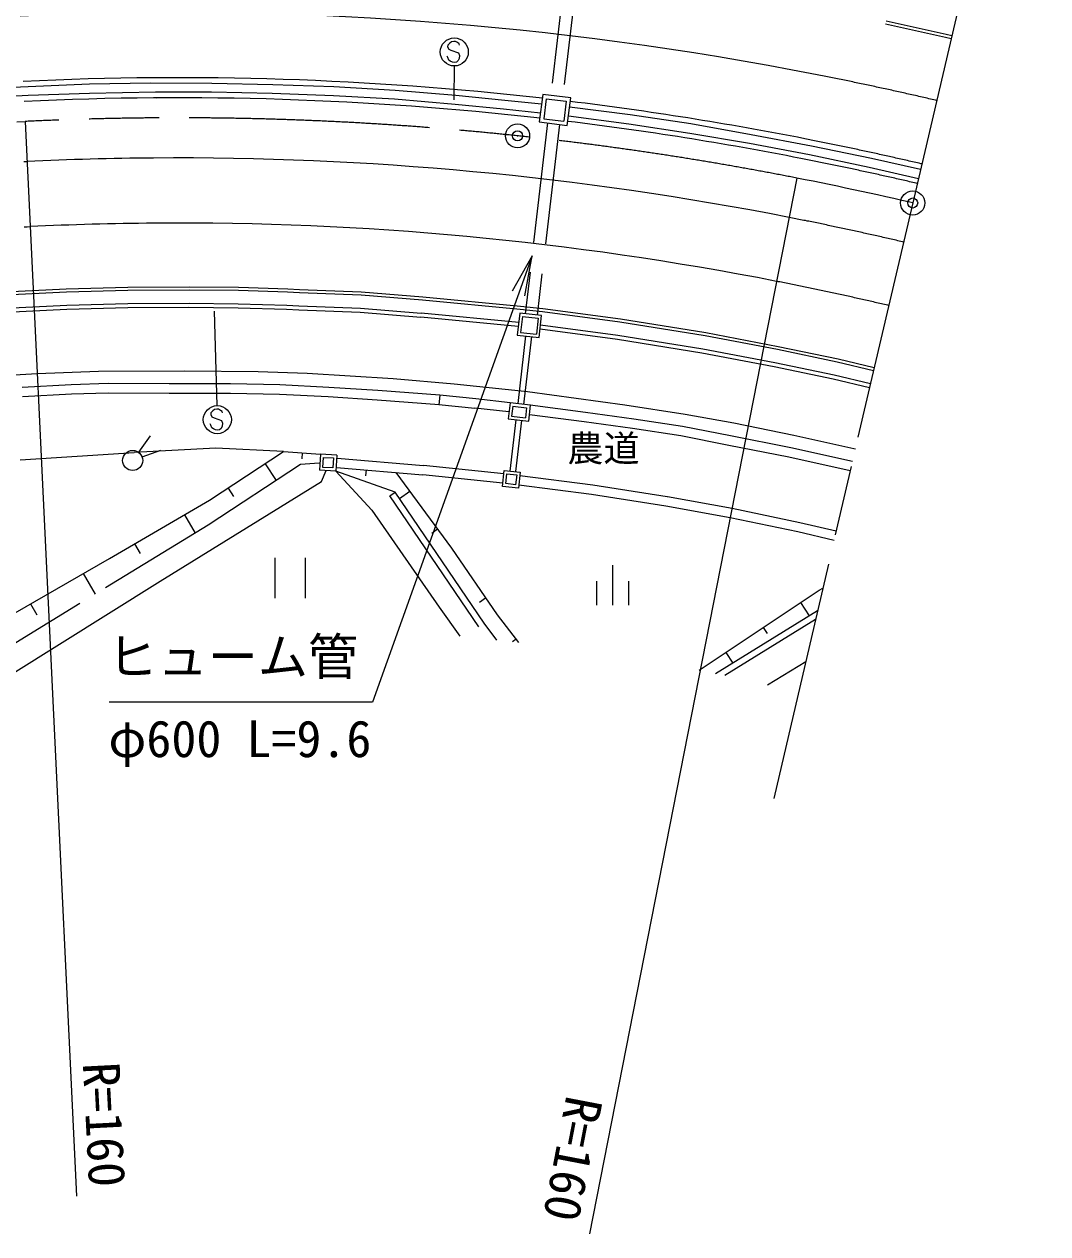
# Model space of a CAD drawing. Units: millimetres, scale not verified. Extents: x 40000 to 680000, y 20000 to 380000.
# Drawn here: x 274719 to 325767, y 240353 to 300683 of the extents above; entities that cross this region are included whole.
import ezdxf
from ezdxf.enums import TextEntityAlignment as Align

# ---------------------------------------------------------------- set-up
doc = ezdxf.new("R2010")
doc.units = ezdxf.units.MM
doc.header["$LTSCALE"] = 1000
doc.header["$PDMODE"] = 32
doc.header["$PDSIZE"] = 500
doc.linetypes.add('CHAIN', pattern=[18.5, 12, -1.5, 3.5, -1.5])
doc.linetypes.add('DASHED', pattern=[7.5, 6, -1.5])
for name, color, linetype, lineweight in [('M-BGD', 7, 'Continuous', 13), ('M-BGD-HTXT', 7, 'Continuous', 13), ('M-BMK', 2, 'CHAIN', 13), ('M-BMK-SRVR', 3, 'Continuous', 13), ('M-STR-HTXT', 7, 'Continuous', 13), ('M-STR-STRC', 7, 'Continuous', 13)]:
    doc.layers.add(name, color=color, linetype=linetype, lineweight=lineweight)
doc.layers.add('M-OTRS', color=6, linetype='Continuous')
doc.styles.add('ＭＳ ゴシック', font='')
doc.styles.get('ＭＳ ゴシック').set_extended_font_data('MS Gothic')

# ---------------------------------------------------------------- blocks, each defined once
blk = doc.blocks.new('open_arrow')
at = {"color": 0, "linetype": 'Continuous', "lineweight": -2}
blk.add_lwpolyline([(7.5, 1.25), (0, 0), (7.5, -1.25)], dxfattribs=at)

msp = doc.modelspace()

# ---------------------------------------------------------------- linework, layer by layer
at = {"layer": 'M-BGD', "linetype": 'DASHED'}
for p, q in [((301751, 303699), (300981, 297133)), ((302347, 303629), (301577, 297060)), ((300757, 296959), (300635, 295967)), ((300757, 296959), (301749, 296838)), ((301749, 296838), (301628, 295845)), ((300820, 295758), (299704, 286240)), ((301416, 295685), (300300, 286174)), ((300635, 295967), (301628, 295845)), ((299562, 286105), (299473, 285310)), ((299562, 286105), (300357, 286016)), ((300357, 286016), (300268, 285221)), ((299725, 285135), (299329, 281757)), ((299473, 285310), (300268, 285221)), ((300023, 285101), (299627, 281721)), ((277064, 282704), (274614, 282565)), ((278899, 282758), (277064, 282704)), ((281954, 282746), (278899, 282758)), ((285012, 282738), (281954, 282746)), ((287476, 282692), (285012, 282738)), ((289910, 282566), (287476, 282692)), ((292360, 282409), (289910, 282566)), ((295450, 282175), (292360, 282409)), ((274640, 282106), (277078, 282245)), ((277078, 282245), (278905, 282298)), ((278905, 282298), (281953, 282286)), ((281953, 282286), (285003, 282278)), ((285003, 282278), (287452, 282232)), ((287452, 282232), (289881, 282107)), ((289881, 282107), (292325, 281951)), ((292325, 281951), (295415, 281716)), ((299080, 281636), (299020, 281140)), ((299020, 281140), (299715, 281056)), ((299080, 281636), (299775, 281552)), ((299775, 281552), (299715, 281056)), ((299235, 280957), (298935, 278398)), ((299234, 278366), (299533, 280921)), ((284283, 279539), (280205, 279320)), ((287655, 279364), (284283, 279539)), ((274513, 278947), (280205, 279320)), ((289436, 278782), (288501, 278721)), ((290328, 279045), (294640, 278675)), ((288501, 278721), (283898, 275704)), ((293216, 277335), (290259, 278388)), ((290288, 278577), (294592, 278208)), ((298584, 277795), (294592, 278208)), ((298635, 278263), (294640, 278675)), ((299443, 278181), (303078, 277711)), ((299393, 277714), (303006, 277247)), ((303078, 277711), (306792, 277133)), ((303006, 277247), (306720, 276668)), ((283898, 275704), (274727, 270101)), ((274727, 270101), (267345, 265511))]:
    msp.add_line(p, q, dxfattribs=at)
at = {"layer": 'M-BGD'}
for p, q in [((271860, 297432), (274910, 297576)), ((274910, 297576), (277970, 297702)), ((277970, 297702), (281015, 297753)), ((281015, 297753), (284075, 297735)), ((284075, 297735), (287122, 297679)), ((287122, 297679), (290168, 297575)), ((290168, 297575), (293228, 297393)), ((274915, 297122), (271887, 296957)), ((277973, 297232), (274915, 297122)), ((281269, 297299), (277973, 297232)), ((284068, 297286), (281269, 297299)), ((287090, 297222), (284068, 297286)), ((290151, 297113), (287090, 297222)), ((293180, 296936), (290151, 297113)), ((296209, 296676), (293180, 296936)), ((293228, 297393), (296252, 297143)), ((296252, 297143), (298695, 296902)), ((298695, 296902), (300520, 296713)), ((300578, 297183), (300409, 295809)), ((301972, 297012), (300578, 297183)), ((301804, 295638), (301972, 297012)), ((298627, 296450), (296209, 296676)), ((300464, 296250), (298627, 296450)), ((301917, 296560), (304932, 296176)), ((300409, 295809), (301804, 295638)), ((301862, 296116), (304881, 295706)), ((304881, 295706), (307913, 295254)), ((304932, 296176), (307962, 295723)), ((307962, 295723), (310975, 295186)), ((307913, 295254), (310893, 294743)), ((310975, 295186), (313983, 294622)), ((310893, 294743), (313887, 294190)), ((313983, 294622), (316976, 294008)), ((313887, 294190), (316865, 293545)), ((316976, 294008), (319423, 293451)), ((316865, 293545), (319315, 292989)), ((273793, 286520), (276844, 286662)), ((276844, 286662), (279892, 286753)), ((279892, 286753), (282939, 286771)), ((279893, 286554), (282936, 286571)), ((282936, 286571), (285382, 286543)), ((282939, 286771), (285388, 286743)), ((285388, 286743), (287814, 286666)), ((287814, 286666), (288423, 286632)), ((288423, 286632), (291483, 286512)), ((273803, 286320), (276850, 286462)), ((276850, 286462), (279893, 286554)), ((285382, 286543), (287807, 286466)), ((287807, 286466), (288415, 286432)), ((288415, 286432), (291471, 286312)), ((291471, 286312), (294505, 286073)), ((291483, 286512), (294524, 286272)), ((299358, 285613), (294505, 286073)), ((299381, 285811), (294524, 286272)), ((299432, 286271), (299310, 285181)), ((300522, 286149), (299432, 286271)), ((300401, 285059), (300522, 286149)), ((300449, 285493), (304300, 284981)), ((300471, 285692), (304329, 285179)), ((299310, 285181), (300401, 285059)), ((304300, 284981), (308521, 284299)), ((304329, 285179), (308558, 284495)), ((308521, 284299), (312115, 283616)), ((308558, 284495), (312157, 283812)), ((312115, 283616), (315070, 282992)), ((312157, 283812), (315116, 283187)), ((271092, 282996), (275362, 283259)), ((275362, 283259), (278427, 283382)), ((278427, 283382), (282706, 283402)), ((282706, 283402), (286390, 283357)), ((286390, 283357), (288823, 283281)), ((288823, 283281), (293113, 283008)), ((293113, 283008), (296165, 282754)), ((315070, 282992), (316882, 282566)), ((315116, 283187), (316928, 282760)), ((296165, 282754), (299827, 282370)), ((299827, 282370), (304673, 281700)), ((295450, 282175), (295400, 281698)), ((297238, 281995), (295450, 282175)), ((298949, 281803), (297238, 281995)), ((298949, 281803), (298852, 281004)), ((299975, 281679), (298949, 281803)), ((295404, 281717), (297186, 281538)), ((298893, 281341), (297186, 281538)), ((299878, 280880), (299975, 281679)), ((299919, 281222), (302643, 280868)), ((302707, 281324), (299948, 281683)), ((305125, 280987), (302707, 281324)), ((304673, 281700), (307689, 281232)), ((307689, 281232), (310112, 280794)), ((298852, 281004), (299878, 280880)), ((302643, 280868), (305056, 280532)), ((307541, 280622), (305125, 280987)), ((309950, 280144), (307541, 280622)), ((310112, 280794), (313103, 280180)), ((280430, 279344), (281011, 280158)), ((305056, 280532), (307462, 280169)), ((307462, 280169), (309862, 279693)), ((312944, 279555), (309950, 280144)), ((313103, 280180), (316097, 279526)), ((280603, 279098), (281541, 279444)), ((283960, 276940), (287655, 279364)), ((287655, 279364), (289500, 279236)), ((309862, 279693), (312844, 279106)), ((316020, 278871), (312944, 279555)), ((316097, 279526), (316169, 279509)), ((286731, 278758), (287281, 277921)), ((288578, 279300), (288558, 279012)), ((289500, 279236), (289452, 278437)), ((290307, 279187), (289500, 279236)), ((289611, 278578), (289641, 279077)), ((289641, 279077), (290140, 279047)), ((290140, 279047), (290110, 278548)), ((290307, 279187), (290259, 278388)), ((312844, 279106), (315915, 278423)), ((290259, 278388), (289452, 278437)), ((289544, 277875), (289778, 278418)), ((290110, 278548), (289611, 278578)), ((290259, 278388), (292053, 276441)), ((291773, 278449), (291748, 278158)), ((293258, 278322), (296027, 274555)), ((298566, 277631), (298653, 278429)), ((298653, 278429), (299461, 278342)), ((298732, 277767), (298786, 278264)), ((298786, 278264), (299283, 278210)), ((299283, 278210), (299229, 277713)), ((299461, 278342), (299374, 277544)), ((281507, 272906), (289544, 277875)), ((284884, 277546), (285158, 277128)), ((299374, 277544), (298566, 277631)), ((299229, 277713), (298732, 277767)), ((278974, 274039), (283960, 276940)), ((292952, 277155), (293216, 277335)), ((297400, 270630), (292952, 277155)), ((297661, 270814), (293216, 277335)), ((293951, 277380), (293441, 277006)), ((292053, 276441), (295416, 271604)), ((282714, 276215), (283243, 275304)), ((295335, 275497), (295047, 275285)), ((280220, 274764), (280501, 274282)), ((296027, 274555), (298300, 271221)), ((273720, 271012), (278974, 274039)), ((287217, 274064), (287217, 272064)), ((288752, 272064), (288752, 274064)), ((304058, 273707), (304058, 271707)), ((274042, 268225), (281507, 272906)), ((277660, 273283), (278252, 272255)), ((303258, 272912), (303258, 271712)), ((304858, 272912), (304858, 271712)), ((308387, 268461), (314358, 272458)), ((314358, 272458), (314546, 272555)), ((275034, 271769), (275349, 271222)), ((295416, 271604), (296440, 270163)), ((297732, 272055), (297419, 271842)), ((313427, 271835), (313871, 271171)), ((298300, 271221), (299375, 269841)), ((314282, 271425), (309203, 268288)), ((314179, 270985), (309656, 268192)), ((298285, 269960), (297661, 270814)), ((311564, 270588), (311764, 270290)), ((299246, 270006), (299076, 269874)), ((309702, 269341), (310055, 268814)), ((311787, 267738), (313692, 268898))]:
    msp.add_line(p, q, dxfattribs=at)
for points in [[(306804, 277130), (310018, 276543), (313401, 275836), (315211, 275408)], [(306720, 276668), (309928, 276082), (313299, 275377), (315105, 274950)]]:
    msp.add_lwpolyline(points, dxfattribs=at)
msp.add_circle((280129, 278923), 500, dxfattribs=at)
at = {"layer": 'M-BGD-HTXT'}
msp.add_line((281325, 296963), (281323, 296962), dxfattribs=at)
at = {"layer": 'M-BMK'}
for p, q in [((325767, 320631), (319029, 291765)), ((319029, 291765), (311902, 261232))]:
    msp.add_line(p, q, dxfattribs=at)
for points in [[(274356, 295812), (274767, 295832)], [(319029, 291765), (318884, 291799), (318484, 291891), (318083, 291983), (317682, 292074), (317280, 292164), (316879, 292252), (316477, 292340), (316075, 292427), (315673, 292513), (315271, 292598), (314868, 292682), (314466, 292765), (314063, 292847), (313660, 292928), (313256, 293007)]]:
    msp.add_lwpolyline(points, dxfattribs=at)
msp.add_arc((282388, 136013), 160000, 78.87624, 92.73, dxfattribs=at)
at = {"layer": 'M-BMK-SRVR'}
for centre in [(299325, 295114), (319029, 291765)]:
    msp.add_circle(centre, 600, dxfattribs=at)
msp.add_point((299325, 295114), dxfattribs=at)
at = {"layer": 'M-OTRS'}
msp.add_point((319029, 291765), dxfattribs=at)
at = {"layer": 'M-STR-HTXT'}
for p, q in [((274767, 295832), (277323, 242230)), ((313256, 293007), (302903, 240353))]:
    msp.add_line(p, q, dxfattribs=at)
msp.add_lwpolyline([(300044, 289137), (292094, 266873), (278954, 266873)], dxfattribs=at)
at = {"layer": 'M-STR-STRC'}
for p, q in [((317681, 300701), (320657, 300043)), ((317713, 300848), (320692, 300189)), ((320657, 300043), (320946, 299974)), ((320692, 300189), (320980, 300120)), ((295848, 299639), (295837, 299559)), ((295837, 299559), (295897, 299431)), ((295938, 299736), (295848, 299639)), ((295897, 299431), (296002, 299380)), ((296030, 299801), (295938, 299736)), ((296002, 299380), (296375, 299248)), ((296146, 299824), (296030, 299801)), ((296227, 299813), (296146, 299824)), ((296328, 299762), (296227, 299813)), ((296405, 299710), (296328, 299762)), ((296375, 299248), (296431, 299127)), ((296429, 299632), (296405, 299710)), ((295838, 299017), (295811, 299094)), ((295897, 298892), (295838, 299017)), ((295969, 298841), (295897, 298892)), ((296072, 298788), (295969, 298841)), ((296156, 298777), (296072, 298788)), ((296273, 298797), (296156, 298777)), ((296361, 298864), (296273, 298797)), ((296410, 298968), (296361, 298864)), ((296431, 299127), (296410, 298968)), ((296169, 296907), (296171, 298598)), ((273755, 287339), (276819, 287482)), ((273762, 287189), (276824, 287332)), ((276819, 287482), (279887, 287573)), ((276824, 287332), (279888, 287424)), ((279887, 287573), (282948, 287591)), ((279888, 287424), (282947, 287441)), ((282947, 287441), (285409, 287412)), ((282948, 287591), (285414, 287562)), ((285409, 287412), (287851, 287335)), ((285414, 287562), (287859, 287484)), ((287851, 287335), (288449, 287301)), ((287859, 287484), (288455, 287451)), ((288449, 287301), (291523, 287181)), ((288455, 287451), (291531, 287330)), ((291523, 287181), (294587, 286939)), ((291531, 287330), (294602, 287088)), ((294587, 286939), (299453, 286477)), ((294602, 287088), (299470, 286627)), ((299470, 286627), (300579, 286505)), ((284197, 286372), (284320, 281660)), ((299453, 286477), (300560, 286356)), ((300560, 286356), (304427, 285842)), ((300579, 286505), (304449, 285991)), ((304449, 285991), (308709, 285301)), ((304427, 285842), (308683, 285153)), ((308683, 285153), (312295, 284468)), ((308709, 285301), (312326, 284614)), ((312295, 284468), (315270, 283839)), ((312326, 284614), (315304, 283985)), ((315270, 283839), (317080, 283413)), ((315304, 283985), (317114, 283559)), ((284031, 281301), (284020, 281221)), ((284020, 281221), (284080, 281094)), ((284121, 281398), (284031, 281301)), ((284213, 281463), (284121, 281398)), ((284329, 281486), (284213, 281463)), ((284410, 281475), (284329, 281486)), ((284511, 281424), (284410, 281475)), ((284588, 281372), (284511, 281424)), ((284612, 281294), (284588, 281372)), ((284022, 280679), (283995, 280756)), ((284081, 280555), (284022, 280679)), ((284080, 281094), (284186, 281042)), ((284153, 280503), (284081, 280555)), ((284186, 281042), (284558, 280910)), ((284594, 280630), (284544, 280526)), ((284558, 280910), (284615, 280790)), ((284615, 280790), (284594, 280630)), ((284255, 280451), (284153, 280503)), ((284339, 280439), (284255, 280451)), ((284457, 280459), (284339, 280439)), ((284544, 280526), (284457, 280459))]:
    msp.add_line(p, q, dxfattribs=at)
at = {"layer": 'M-STR-STRC', "linetype": 'DASHED'}
for points in [[(320223, 296877), (320168, 296890), (320084, 296910), (320001, 296929), (319917, 296949), (319833, 296968), (319749, 296987), (319665, 297007), (319581, 297026), (319497, 297045), (319413, 297064), (319329, 297084), (319245, 297103), (319161, 297122), (319077, 297141), (318993, 297160), (318909, 297179), (318825, 297198), (318741, 297217), (318657, 297235), (318573, 297254), (318489, 297273), (318405, 297292), (318321, 297310), (318237, 297329), (318153, 297348), (318068, 297366), (317984, 297385), (317900, 297403), (317816, 297422), (317732, 297440), (317648, 297458), (317563, 297477), (317479, 297495), (317395, 297513), (317311, 297532), (317226, 297550), (317142, 297568), (317058, 297586), (316973, 297604), (316889, 297622), (316805, 297640), (316720, 297658), (316636, 297676), (316552, 297693), (316467, 297711), (316383, 297729), (316299, 297747), (316214, 297764), (316130, 297782), (316045, 297800), (315961, 297817), (315876, 297835), (315792, 297852), (315707, 297869), (315623, 297887), (315538, 297904), (315454, 297921), (315369, 297939), (315285, 297956), (315200, 297973), (315116, 297990), (315031, 298007), (314946, 298024), (314862, 298041), (314777, 298058), (314692, 298075), (314608, 298092), (314523, 298109), (314438, 298125), (314354, 298142), (314269, 298159)], [(318575, 289817), (318522, 289829), (318442, 289848), (318361, 289867), (318281, 289885), (318200, 289904), (318120, 289923), (318039, 289941), (317959, 289960), (317878, 289978), (317798, 289997), (317717, 290015), (317637, 290033), (317556, 290052), (317475, 290070), (317395, 290088), (317314, 290106), (317234, 290125), (317153, 290143), (317072, 290161), (316992, 290179), (316911, 290197), (316831, 290215), (316750, 290233), (316669, 290251), (316589, 290268), (316508, 290286), (316427, 290304), (316347, 290322), (316266, 290339), (316185, 290357), (316104, 290375), (316024, 290392), (315943, 290410), (315862, 290427), (315782, 290445), (315701, 290462), (315620, 290479), (315539, 290497), (315459, 290514), (315378, 290531), (315297, 290548), (315216, 290566), (315135, 290583), (315055, 290600), (314974, 290617), (314893, 290634), (314812, 290651), (314731, 290668), (314651, 290685), (314570, 290701), (314489, 290718), (314408, 290735), (314327, 290752), (314246, 290768), (314165, 290785), (314084, 290801), (314004, 290818), (313923, 290834), (313842, 290851), (313761, 290867), (313680, 290884), (313599, 290900), (313518, 290916), (313437, 290933), (313356, 290949), (313275, 290965), (313194, 290981), (313113, 290997), (313032, 291013), (312951, 291029), (312870, 291045)], [(317836, 286652), (317785, 286664), (317706, 286683), (317627, 286701), (317548, 286719), (317469, 286738), (317390, 286756), (317311, 286774), (317232, 286792), (317153, 286810), (317074, 286828), (316995, 286846), (316915, 286864), (316836, 286882), (316757, 286900), (316678, 286918), (316599, 286936), (316520, 286954), (316441, 286972), (316362, 286989), (316283, 287007), (316204, 287025), (316125, 287042), (316046, 287060), (315967, 287077), (315887, 287095), (315808, 287112), (315729, 287130), (315650, 287147), (315571, 287165), (315492, 287182), (315413, 287199), (315334, 287216), (315254, 287233), (315175, 287251), (315096, 287268), (315017, 287285), (314938, 287302), (314859, 287319), (314779, 287336), (314700, 287353), (314621, 287369), (314542, 287386), (314463, 287403), (314384, 287420), (314304, 287436), (314225, 287453), (314146, 287470), (314067, 287486), (313987, 287503), (313908, 287519), (313829, 287536), (313750, 287552), (313670, 287569), (313591, 287585), (313512, 287601), (313433, 287617), (313353, 287634), (313274, 287650), (313195, 287666), (313116, 287682), (313036, 287698), (312957, 287714), (312878, 287730), (312798, 287746), (312719, 287762), (312640, 287778), (312561, 287793), (312481, 287809), (312402, 287825), (312323, 287841), (312243, 287856)]]:
    msp.add_lwpolyline(points, dxfattribs=at)
at = {"layer": 'M-STR-STRC'}
for points in [[(319484, 293712), (319430, 293725), (319348, 293744), (319266, 293763), (319183, 293782), (319101, 293801), (319019, 293820), (318936, 293839), (318854, 293858), (318771, 293877), (318689, 293896), (318607, 293915), (318524, 293934), (318442, 293952), (318359, 293971), (318277, 293990), (318194, 294008), (318112, 294027), (318029, 294046), (317947, 294064), (317864, 294082), (317782, 294101), (317699, 294119), (317617, 294138), (317534, 294156), (317452, 294174), (317369, 294192), (317286, 294211), (317204, 294229), (317121, 294247), (317038, 294265), (316956, 294283), (316873, 294301), (316791, 294319), (316708, 294337), (316625, 294355), (316543, 294372), (316460, 294390), (316377, 294408), (316294, 294426), (316212, 294443), (316129, 294461), (316046, 294479), (315963, 294496), (315881, 294514), (315798, 294531), (315715, 294548), (315632, 294566), (315549, 294583), (315467, 294600), (315384, 294618), (315301, 294635), (315218, 294652), (315135, 294669), (315052, 294686), (314969, 294703), (314887, 294720), (314804, 294737), (314721, 294754), (314638, 294771), (314555, 294788), (314472, 294804), (314389, 294821), (314306, 294838), (314223, 294855), (314140, 294871), (314057, 294888), (313974, 294904), (313891, 294921), (313808, 294937), (313725, 294954), (313642, 294970)], [(274709, 293827), (274862, 293834)], [(319257, 292739), (319203, 292751), (319122, 292770), (319040, 292789), (318958, 292808), (318876, 292827), (318794, 292846), (318712, 292865), (318630, 292884), (318548, 292902), (318466, 292921), (318384, 292940), (318302, 292959), (318220, 292977), (318138, 292996), (318056, 293014), (317974, 293033), (317892, 293051), (317810, 293070), (317728, 293088), (317646, 293107), (317564, 293125), (317482, 293143), (317400, 293161), (317318, 293180), (317236, 293198), (317154, 293216), (317072, 293234), (316989, 293252), (316907, 293270), (316825, 293288), (316743, 293306), (316661, 293324), (316579, 293342), (316496, 293359), (316414, 293377), (316332, 293395), (316250, 293413), (316168, 293430), (316085, 293448), (316003, 293465), (315921, 293483), (315839, 293500), (315756, 293518), (315674, 293535), (315592, 293552), (315510, 293570), (315427, 293587), (315345, 293604), (315263, 293621), (315180, 293639), (315098, 293656), (315016, 293673), (314933, 293690), (314851, 293707), (314768, 293724), (314686, 293740), (314604, 293757), (314521, 293774), (314439, 293791), (314356, 293808), (314274, 293824), (314192, 293841), (314109, 293858), (314027, 293874), (313944, 293891), (313862, 293907), (313779, 293923), (313697, 293940), (313614, 293956), (313532, 293972), (313449, 293989)], [(274717, 290573), (274867, 290581), (275017, 290588)]]:
    msp.add_lwpolyline(points, dxfattribs=at)
for centre in [(296168, 299298), (284352, 280960)]:
    msp.add_circle(centre, 700, dxfattribs=at)
for radius, start, end in [(165250, 78.87624, 92.73), (162000, 83.55856, 92.73), (161000, 83.5601, 92.73), (162000, 78.87624, 83.06341), (161000, 78.87624, 83.06187), (158000, 90.44073, 92.73), (158000, 78.87624, 90.44073), (154750, 90.44073, 92.73), (154750, 78.87624, 90.44073)]:
    msp.add_arc((282388, 136013), radius, start, end, dxfattribs=at)

# ---------------------------------------------------------------- block references
at = {"layer": 'M-STR-HTXT', "xscale": 267, "yscale": 267, "rotation": 250.4}
msp.add_blockref('open_arrow', (300044, 289137), dxfattribs=at)

# ---------------------------------------------------------------- texts
at = {"layer": 'M-BGD', "style": 'ＭＳ ゴシック'}
msp.add_text('農道', height=1320, dxfattribs=at).set_placement((301808, 278472), align=Align.BOTTOM_LEFT)
at = {"layer": 'M-STR-HTXT', "style": 'ＭＳ ゴシック'}
for s, p in [('ヒューム管', (291373, 267677)), ('φ600 L=9.6', (292034, 263578))]:
    msp.add_text(s, height=1833, dxfattribs=at).set_placement(p, align=Align.BOTTOM_RIGHT)
for rotation, p in [(272.971, (278718, 245801)), (259.117, (302083, 244087))]:
    msp.add_text('R=160', height=1833, rotation=rotation, dxfattribs=at).set_placement(p, align=Align.MIDDLE_CENTER)

doc.saveas('drawing.dxf')
